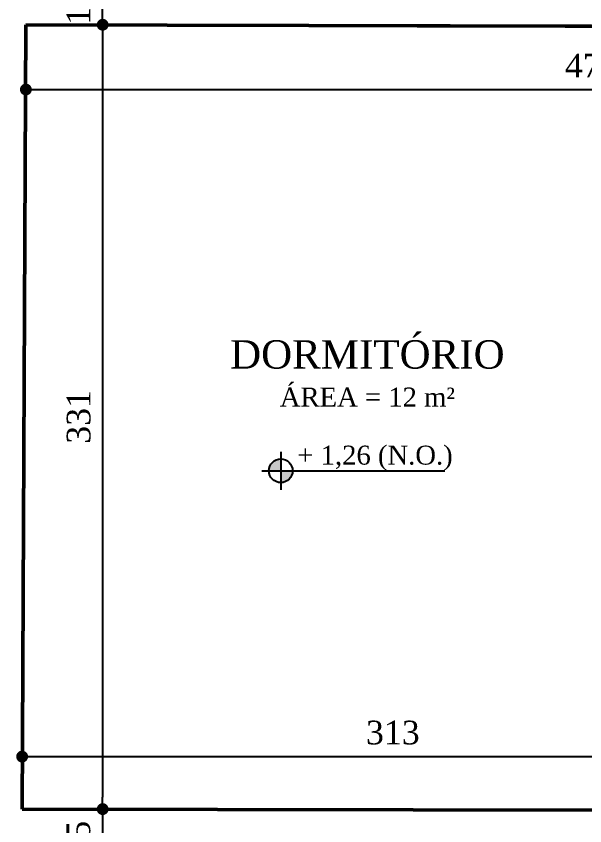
# Model space of a CAD drawing. Header units: millimetres. Extents: x 103208 to 171806, y -164 to 10038.
# Drawn here: x 108528.6 to 108768.5, y 6944.5 to 7286.2 of the extents above; entities that cross this region are included whole.
import ezdxf

# ---------------------------------------------------------------- set-up
doc = ezdxf.new("R2010")
doc.units = ezdxf.units.MM
for name, color, linetype in [('Hachuria - Moveis', 1, 'Continuous'), ('PN010', 1, 'Continuous'), ('Portas-Cotas', 2, 'Continuous'), ('Texto', 2, 'Continuous')]:
    doc.layers.add(name, color=color, linetype=linetype)
doc.layers.add('Parede Baixa', color=5, linetype='Continuous', lineweight=50)
doc.layers.add('Portas - Janelas', color=2, linetype='Continuous', lineweight=20)
doc.styles.add('Valéria', font='romantic.ttf', dxfattribs={"height": 10})
doc.dimstyles.new('Cota - 50', dxfattribs={"dimtxt": 10, "dimasz": 5, "dimexe": 10, "dimexo": 20, "dimgap": 5, "dimtad": 1, "dimtxsty": 'Valéria', "dimblk": 'DOT', "dimcen": 0, "dimclrd": 12, "dimclre": 12, "dimclrt": 2, "dimazin": 2, "dimtfac": 1, "dimtix": 1, "dimtmove": 0, "dimatfit": 3, "dimldrblk": 'DOT', "dimfxl": 1, "dimarcsym": 0})

# ---------------------------------------------------------------- blocks, each defined once
blk = doc.blocks.new('_Dot')
at = {"color": 0, "linetype": 'ByBlock', "lineweight": -2}
blk.add_line((-0.5, 0), (-1, 0), dxfattribs=at)
at = {"color": 0, "linetype": 'ByBlock', "const_width": 0.5}
blk.add_lwpolyline([(-0.25, 0, 1), (0.25, 0, 1)], format="xyb", close=True, dxfattribs=at)
blk = doc.blocks.new('*D1098')
at = {"color": 12, "lineweight": -2, "transparency": 16777216}
for p, q in [((108551.13, 6951.5), (108575.09, 6951.5)), ((108565.09, 6946.5), (108565.09, 6931.5)), ((108551.07, 6926.5), (108575.09, 6926.5))]:
    blk.add_line(p, q, dxfattribs=at)
at = {"layer": 'Defpoints', "color": 0, "transparency": 16777216}
for p in [(108531.13, 6951.5, 9825), (108531.07, 6926.5, 9825), (108565.09, 6926.5)]:
    blk.add_point(p, dxfattribs=at)
at = {"color": 12, "lineweight": -2, "transparency": 16777216, "xscale": 5, "yscale": 5, "zscale": 5}
for p, rotation in [((108565.09, 6951.5), 90), ((108565.09, 6926.5), 270)]:
    blk.add_blockref('_Dot', p, dxfattribs=dict(at, rotation=rotation))
at = {"color": 2, "transparency": 16777216, "insert": (108554.9, 6939), "char_height": 10, "attachment_point": 5, "rotation": 90, "style": 'Valéria'}
blk.add_mtext('25', dxfattribs=at)
blk = doc.blocks.new('*D1165')
at = {"color": 12, "lineweight": -2, "transparency": 16777216}
for p, q in [((108552.7, 7282.59), (108575.09, 7282.59)), ((108565.09, 7277.59), (108565.09, 6956.5)), ((108551.13, 6951.5), (108575.09, 6951.5))]:
    blk.add_line(p, q, dxfattribs=at)
at = {"layer": 'Defpoints', "color": 0, "transparency": 16777216}
for p in [(108532.7, 7282.59, 9825), (108531.13, 6951.5, 9825), (108565.09, 6951.5)]:
    blk.add_point(p, dxfattribs=at)
at = {"color": 12, "lineweight": -2, "transparency": 16777216, "xscale": 5, "yscale": 5, "zscale": 5}
for p, rotation in [((108565.09, 7282.59), 90), ((108565.09, 6951.5), 270)]:
    blk.add_blockref('_Dot', p, dxfattribs=dict(at, rotation=rotation))
at = {"color": 2, "transparency": 16777216, "insert": (108554.99, 7117.05), "char_height": 10, "attachment_point": 5, "rotation": 90, "style": 'Valéria'}
blk.add_mtext('331', dxfattribs=at)
blk = doc.blocks.new('*D1111')
at = {"color": 12, "lineweight": -2, "transparency": 16777216}
for p, q in [((108565.09, 7302.59), (108565.09, 7307.59)), ((108552.74, 7297.59), (108575.09, 7297.59)), ((108565.09, 7282.59), (108565.09, 7297.59)), ((108552.7, 7282.59), (108575.09, 7282.59)), ((108565.09, 7277.59), (108565.09, 7272.59))]:
    blk.add_line(p, q, dxfattribs=at)
at = {"layer": 'Defpoints', "color": 0, "transparency": 16777216}
for p in [(108532.74, 7297.59, 9825), (108565.09, 7297.59), (108532.7, 7282.59, 9825)]:
    blk.add_point(p, dxfattribs=at)
at = {"color": 12, "lineweight": -2, "transparency": 16777216, "xscale": 5, "yscale": 5, "zscale": 5}
for p, rotation in [((108565.09, 7297.59), 270), ((108565.09, 7282.59), 90)]:
    blk.add_blockref('_Dot', p, dxfattribs=dict(at, rotation=rotation))
at = {"color": 2, "transparency": 16777216, "insert": (108554.9, 7290.09), "char_height": 10, "attachment_point": 5, "rotation": 90, "style": 'Valéria'}
blk.add_mtext('15', dxfattribs=at)
blk = doc.blocks.new('*D1187')
at = {"color": 12, "lineweight": -2, "transparency": 16777216}
for p, q in [((108531.13, 6971.5), (108531.13, 6983.67)), ((108843.85, 6970.86), (108843.85, 6983.67)), ((108536.13, 6973.67), (108838.85, 6973.67))]:
    blk.add_line(p, q, dxfattribs=at)
at = {"layer": 'Defpoints', "color": 0, "transparency": 16777216}
for p in [(108843.85, 6973.67), (108531.13, 6951.5, 9825), (108843.85, 6950.86, -114808.76)]:
    blk.add_point(p, dxfattribs=at)
at = {"color": 12, "lineweight": -2, "transparency": 16777216, "xscale": 5, "yscale": 5, "zscale": 5, "rotation": 180}
blk.add_blockref('_Dot', (108531.13, 6973.67), dxfattribs=at)
at = {"color": 12, "lineweight": -2, "transparency": 16777216, "xscale": 5, "yscale": 5, "zscale": 5}
blk.add_blockref('_Dot', (108843.85, 6973.67), dxfattribs=at)
at = {"color": 2, "transparency": 16777216, "insert": (108687.49, 6983.77), "char_height": 10, "attachment_point": 5, "style": 'Valéria'}
blk.add_mtext('313', dxfattribs=at)
blk = doc.blocks.new('*D1196')
at = {"color": 12, "lineweight": -2, "transparency": 16777216}
for p, q in [((108532.7, 7262.59), (108532.7, 7245.25)), ((109010.06, 7261.42), (109010.06, 7245.25)), ((108537.7, 7255.25), (109005.06, 7255.25))]:
    blk.add_line(p, q, dxfattribs=at)
at = {"layer": 'Defpoints', "color": 0, "transparency": 16777216}
for p in [(108532.7, 7282.59, 9825), (109010.06, 7281.42, 9825), (109010.06, 7255.25)]:
    blk.add_point(p, dxfattribs=at)
at = {"color": 12, "lineweight": -2, "transparency": 16777216, "xscale": 5, "yscale": 5, "zscale": 5, "rotation": 180}
blk.add_blockref('_Dot', (108532.7, 7255.25), dxfattribs=at)
at = {"color": 12, "lineweight": -2, "transparency": 16777216, "xscale": 5, "yscale": 5, "zscale": 5}
blk.add_blockref('_Dot', (109010.06, 7255.25), dxfattribs=at)
at = {"color": 2, "transparency": 16777216, "insert": (108771.38, 7265.36), "char_height": 10, "attachment_point": 5, "style": 'Valéria'}
blk.add_mtext('477', dxfattribs=at)

msp = doc.modelspace()

# ---------------------------------------------------------------- hatches: boundary and pattern name
at = {"layer": 'Portas - Janelas'}
h = msp.add_hatch(color=256, dxfattribs=at)
edge = h.paths.add_edge_path()
edge.add_arc((108640.202, 7094.3385), 5, 90, 180)
edge.add_line((108635.202, 7094.3385), (108640.202, 7094.3385))
edge.add_line((108640.202, 7094.3385), (108640.202, 7099.3385))
edge = h.paths.add_edge_path()
edge.add_arc((108640.202, 7094.3385), 5, 270, 360)
edge.add_line((108645.202, 7094.3385), (108640.202, 7094.3385))
edge.add_line((108640.202, 7094.3385), (108640.202, 7089.3385))

# ---------------------------------------------------------------- linework, layer by layer
at = {"layer": 'Hachuria - Moveis'}
msp.add_circle((108640.202, 7094.3385, -9825), 5, dxfattribs=at)
at = {"layer": 'Parede Baixa'}
for p, q in [((108531.12534, 6951.50072, 9825), (108532.7035, 7282.59421, 9825)), ((108531.43282, 7101.50041, 9825), (108531.84031, 7101.49957, 9825)), ((108531.12534, 6951.50072, 9825), (109173.52496, 6950.18391, 9825))]:
    msp.add_line(p, q, dxfattribs=at)
at = {"layer": 'Parede Baixa', "elevation": 9825}
for points in [[(108532.7035, 7282.59421), (109010.0618, 7281.42412)], [(108697.73818, 7282.18968), (109010.0618, 7281.42412)]]:
    msp.add_lwpolyline(points, dxfattribs=at)
at = {"layer": 'PN010'}
for p, q in [((108640.202, 7102.3385, -9825), (108640.202, 7086.3385, -9825)), ((108632.202, 7094.3385, -9825), (108709.43176, 7094.3385, -9825))]:
    msp.add_line(p, q, dxfattribs=at)

# ---------------------------------------------------------------- texts
at = {"layer": 'Portas-Cotas', "insert": (108676.74985, 7149.44454, -19650), "char_height": 12, "attachment_point": 2, "style": 'Valéria'}
msp.add_mtext('DORMITÓRIO\\P{\\H0.6667x;ÁREA = 12 m²}', dxfattribs=at)
at = {"layer": 'Texto', "insert": (108647.20374, 7104.92642, -9825), "char_height": 8, "attachment_point": 1, "style": 'Valéria'}
msp.add_mtext('+ 1,26 (N.O.)', dxfattribs=at)

# ---------------------------------------------------------------- dimensions: what is measured, and where the dimension line sits
for base, p1, p2, picture, middle in [((108565.09018, 7297.59416), (108532.7035, 7282.59421, 9825), (108532.74027, 7297.59416, 9825), '*D1111', (108554.89787, 7290.09418)), ((108565.09018, 6926.50078), (108531.12534, 6951.50072, 9825), (108531.0741, 6926.50078, 9825), '*D1098', (108554.89787, 6939.00075))]:
    dim = msp.add_linear_dim(base=base, p1=p1, p2=p2, angle=90, dimstyle='Cota - 50')
    dim.commit()
    dim.dimension.update_dxf_attribs({"geometry": picture, "text_midpoint": middle})
dim = msp.add_linear_dim(base=(108565.09018, 6951.50072), p1=(108532.7035, 7282.59421, 9825), p2=(108531.12534, 6951.50072, 9825), angle=90, text='331', dimstyle='Cota - 50')
dim.commit()
dim.dimension.update_dxf_attribs({"geometry": '*D1165', "text_midpoint": (108554.98663, 7117.04746)})
for base, p1, p2, text, picture, middle in [((109010.0618, 7255.25238), (108532.7035, 7282.59421, 9825), (109010.0618, 7281.42412, 9825), '477', '*D1196', (108771.38265, 7265.35593)), ((108843.85298, 6973.66926), (108531.12534, 6951.50072, 9825), (108843.85298, 6950.85968, -114808.76029), '313', '*D1187', (108687.48916, 6983.77281))]:
    dim = msp.add_linear_dim(base=base, p1=p1, p2=p2, text=text, dimstyle='Cota - 50')
    dim.commit()
    dim.dimension.update_dxf_attribs({"geometry": picture, "text_midpoint": middle})

doc.saveas('drawing.dxf')
